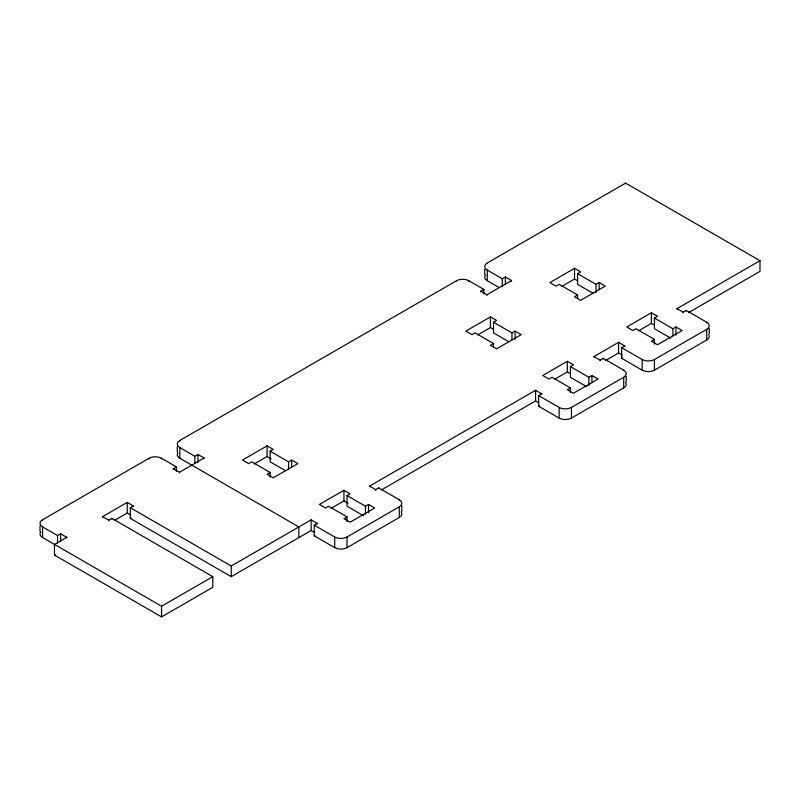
<?xml version="1.0" encoding="UTF-8"?>
<svg xmlns="http://www.w3.org/2000/svg" width="800" height="800" viewBox="0 0 800 800"><rect width="100%" height="100%" fill="white"/><g stroke="black" fill="none" stroke-linecap="round" stroke-linejoin="round"><path stroke-width="1.2" d="M54.34 544.33L42.55 537.52L42.55 526.87A8.7 5.02 0 0 1 42.55 519.77L149.12 458.24A8.7 5.02 0 0 1 161.35 458.2L176.43 466.91L176.43 471.57M179.84 441.14L179.84 440.48L456.52 280.73A8.7 5.02 0 0 1 468.82 280.73L483.85 289.41L483.85 294.07M487.27 263.65L487.27 262.98L625.61 183.11L760 260.7L760 271.35L688.41 312.69M42.55 526.87L57.55 535.54L60.63 533.76L66.78 537.31L66.78 537.98M173.35 469.35L173.35 468.68L176.43 466.91M179.84 440.48A8.7 5.02 0 0 0 179.84 447.58L194.87 456.26L197.95 454.48L204.1 458.03L204.1 458.7M480.78 291.85L480.78 291.19L483.85 289.41M487.27 262.98A8.7 5.02 0 0 0 487.27 270.08L502.3 278.76L505.37 276.99L511.52 280.54L511.52 281.21M102.64 517.27L102.64 516.6L108.79 520.15L111.87 518.38L212.81 576.66L212.81 587.3L161.57 616.89L54.48 555.06L54.48 544.41L66.78 537.31M102.64 516.6L127.24 502.4L133.39 505.95L133.39 506.62M173.35 468.68L179.5 472.23L204.1 458.03M480.78 291.19L486.93 294.74L511.52 280.54M317.3 524.06L317.3 523.39L311.15 519.84L311.15 530.49L231.25 576.66L130.31 518.38L130.31 507.73L133.39 505.95M54.48 555.06L55.25 554.62M114.94 520.15L127.24 513.05L130.7 515.05M130.31 518.38L131.08 517.94M285.53 470.71L270.16 461.84L270.16 451.19L273.23 449.41L267.08 445.86L242.49 460.06L248.64 463.61L251.71 461.84L270.16 472.49L270.16 477.22M508.89 341.75L493.52 332.88L493.52 322.23L496.59 320.46L490.44 316.91L465.85 331.1L472 334.65L475.07 332.88L493.52 343.53L493.52 347.08M592.96 293.22L577.59 284.34L577.59 273.69L580.66 271.92L574.51 268.37L549.92 282.57L556.07 286.12L559.14 284.34L577.59 294.99L577.59 298.54M254.25 463.92L267.08 456.51L271.18 458.88M477.61 334.96L490.44 327.55L493.52 329.33M561.68 286.43L574.51 279.02L577.59 280.79M270.16 472.49L267.08 474.26L273.23 477.81L297.83 463.61L291.68 460.06L288.6 461.84L270.16 451.19M493.52 343.53L490.44 345.3L496.59 348.85L521.19 334.65L515.04 331.1L511.96 332.88L493.52 322.23M577.59 294.99L574.51 296.77L580.66 300.32L605.25 286.12L599.11 282.57L596.03 284.34L577.59 273.69M363.42 515.7L347.02 506.23L347.02 495.58L350.1 493.81L343.95 490.26L319.35 504.46L325.5 508.01L328.58 506.23L347.02 516.88L347.02 521.62M586.82 386.72L570.42 377.26L570.42 366.61L573.49 364.83L567.34 361.28L542.75 375.48L548.9 379.03L551.97 377.26L570.42 387.91L570.42 392.64M670.85 338.21L654.45 328.74L654.45 318.09L657.52 316.32L651.38 312.77L626.78 326.97L632.93 330.52L636 328.74L654.45 339.39L654.45 344.12M54.48 544.41L161.57 606.24L212.81 576.66M231.25 576.66L231.25 566.01L311.15 519.84M331.12 508.32L343.95 500.91L348.05 503.28M369.57 486.78L369.57 486.12L535.58 390.27L541.73 393.82L541.73 394.49M554.51 379.34L567.34 371.93L570.42 373.71M593.99 357.21L593.99 356.55L618.58 342.35L624.73 345.9L624.73 346.57M638.54 330.83L651.38 323.42L654.45 325.19M676.99 309.29L676.99 308.63L760 260.7M401.12 511.93A8.7 5.02 0 0 1 399.28 517.48L347.02 547.65A8.7 5.02 0 0 1 334.72 547.65L314.23 535.82L314.23 525.17L317.3 523.39M369.57 486.12L375.72 489.67L378.79 487.89L399.28 499.73A8.7 5.02 0 0 1 399.28 506.83L399.28 517.48M625.54 382.36A8.7 5.02 0 0 1 623.71 387.91L571.44 418.08A8.7 5.02 0 0 1 559.15 418.08L538.65 406.25L538.65 395.6L541.73 393.82M593.99 356.55L600.14 360.1L603.21 358.32L623.71 370.16L623.71 370.82M708.54 334.44A8.7 5.02 0 0 1 706.71 339.98L654.45 370.16A8.7 5.02 0 0 1 642.15 370.16L621.66 358.32L621.66 347.67L624.73 345.9M676.99 308.63L683.14 312.18L686.22 310.4L706.71 322.23A8.7 5.02 0 0 1 706.71 329.33L706.71 339.98M381.42 489.92L535.58 400.92L538.65 402.7M605.75 360.41L618.58 353L622.04 355M314.23 535.82L315 535.37M347.02 516.88L343.95 518.66L350.1 522.21L374.69 508.01L368.54 504.46L365.47 506.23L347.02 495.58M538.65 406.25L539.42 405.8M570.42 387.91L567.34 389.68L573.49 393.23L598.09 379.03L591.94 375.48L588.86 377.26L570.42 366.61M621.66 358.32L622.43 357.88M654.45 339.39L651.38 341.17L657.52 344.72L682.12 330.52L675.97 326.97L672.9 328.74L654.45 318.09M314.23 525.17L334.72 537A8.7 5.02 0 0 0 347.02 537L399.28 506.83M538.65 395.6L559.15 407.43A8.7 5.02 0 0 0 571.44 407.43L623.71 377.26A8.7 5.02 0 0 0 623.71 370.16M621.66 347.67L642.15 359.51A8.7 5.02 0 0 0 654.45 359.51L706.71 329.33M485.56 275.03A8.7 5.02 0 0 0 487.27 280.73L499.08 287.55M311.15 530.49L314.61 532.49M177.95 452.75A8.7 5.02 0 0 0 179.84 458.23L298.86 526.94L298.89 537.61M130.31 507.73L231.25 566.01M709.26 328.45L709.26 333.77M706.71 322.23L706.71 322.9M686.22 310.4L686.22 311.07M683.14 312.18L683.14 312.84M675.97 326.97L675.97 335.25M672.9 328.74L672.9 335.84M654.45 359.51L654.45 370.16M651.38 312.77L651.38 323.42M642.15 359.51L642.15 370.16M626.25 376.37L626.25 381.69M625.61 183.11L625.61 183.78M623.71 377.26L623.71 387.91M618.58 342.35L618.58 353M603.21 358.32L603.21 358.99M600.14 360.1L600.14 360.76M599.11 282.57L599.11 289.67M596.03 284.34L596.03 292.63M591.94 375.48L591.94 382.58M588.86 377.26L588.86 385.54M574.51 268.37L574.51 279.02M571.44 407.43L571.44 418.08M567.34 361.28L567.34 371.93M559.15 407.43L559.15 418.08M535.58 390.27L535.58 400.92M515.04 331.1L515.04 339.39M511.96 332.88L511.96 339.98M505.37 276.99L505.37 284.31M502.3 278.76L502.3 286.75M490.44 316.91L490.44 327.55M487.27 270.08L487.27 280.73M486.93 294.74L486.93 295.4M484.72 269.2L484.72 274.52M468.82 280.73L468.82 281.4M456.52 280.73L456.52 281.4M401.83 505.94L401.83 511.26M399.28 499.73L399.28 500.39M378.79 487.89L378.79 488.56M375.72 489.67L375.72 490.33M368.54 504.46L368.54 512.74M365.47 506.23L365.47 514.52M347.02 537L347.02 547.65M343.95 490.26L343.95 500.91M334.72 537L334.72 547.65M291.68 460.06L291.68 467.16M288.6 461.84L288.6 468.94M267.08 445.86L267.08 456.51M197.95 454.48L197.95 462.47M194.87 456.26L194.87 463.58M191.8 465.13L191.8 465.8M179.84 447.58L179.84 458.23M179.5 472.23L179.5 472.9M177.29 446.69L177.29 452.01M161.57 606.24L161.57 616.89M161.35 458.2L161.35 458.87M149.12 458.24L149.12 458.91M127.24 502.4L127.24 513.05M111.87 518.38L111.87 519.04M108.79 520.15L108.79 520.82M60.63 533.76L60.63 541.08M57.55 535.54L57.55 543.52M42.55 519.77L42.55 520.44M40 525.98L40 531.31M42.55 537.52A8.7 5.02 0 0 1 40.72 531.98"/></g></svg>
